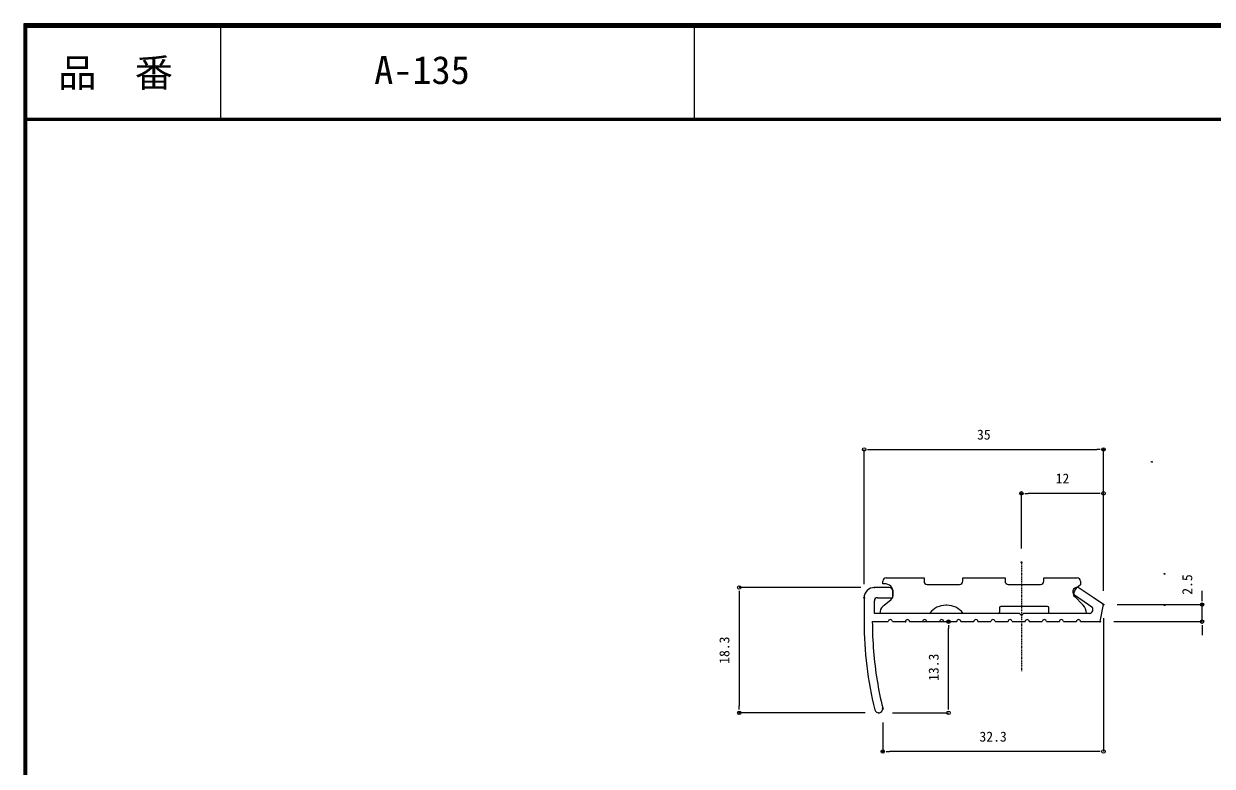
# Model space of a CAD drawing. Units: millimetres, scale not verified. Extents: x -140 to 140, y -96 to 96.
# Drawn here: x -140.5 to 33.3, y -13 to 95.7 of the extents above; entities that cross this region are included whole.
import ezdxf
from ezdxf.enums import TextEntityAlignment as Align

# ---------------------------------------------------------------- set-up
doc = ezdxf.new("R2010")
doc.units = ezdxf.units.MM
doc.header["$LTSCALE"] = 0.25
doc.header["$PDMODE"] = 32
doc.header["$PDSIZE"] = 0.125
doc.linetypes.add('USER1', pattern=[1.21666, 0.935822, -0.093613, 0.093613, -0.093613])
doc.layers.add('0-0_0', color=7, linetype='Continuous')
doc.layers.add('0-1_Defpoints', color=7, linetype='Continuous')
for name, color, linetype, lineweight in [('0-2_一般', 7, 'Continuous', 18), ('0-3_CENTER', 2, 'USER1', 18), ('0-5_GREEN', 3, 'Continuous', 18)]:
    doc.layers.add(name, color=color, linetype=linetype, lineweight=lineweight)
doc.styles.add('ＭＳ ゴシック', font='')
doc.styles.get('ＭＳ ゴシック').set_extended_font_data('MS Gothic')

# ---------------------------------------------------------------- blocks, each defined once
blk = doc.blocks.new('_DOT')
at = {"layer": '0-0_0'}
blk.add_line((-0.5, 0), (-1, 0), dxfattribs=at)
blk.add_circle((0, 0), 0.25, dxfattribs=at)
blk.add_circle((0, 0), 0.25, dxfattribs=at)
blk = doc.blocks.new('D20')
at = {"layer": '0-1_Defpoints'}
for p in [(-6.7906, 1.1386), (7.6161, 1.1386), (-7.2819, -1.3614)]:
    blk.add_point(p, dxfattribs=at)
at = {"layer": '0-2_一般', "color": 3}
for p, q in [((7.6161, 2.1386), (7.6161, 3.1386)), ((-4.7906, 1.1386), (7.6161, 1.1386)), ((7.6161, -1.3614), (7.6161, 1.1386)), ((-5.2819, -1.3614), (7.6161, -1.3614)), ((7.6161, -2.3614), (7.6161, -3.3614))]:
    blk.add_line(p, q, dxfattribs=at)
at = {"layer": '0-2_一般'}
for p, rotation in [((7.6161, 1.1386), 270), ((7.6161, -1.3614), 90)]:
    blk.add_blockref('_DOT', p, dxfattribs=dict(at, rotation=rotation))
at = {"layer": '0-2_一般', "style": 'ＭＳ ゴシック'}
blk.add_text('2.5', height=1.466, rotation=90, dxfattribs=at).set_placement((6.6161, 2.5757), align=Align.BOTTOM_LEFT)
blk = doc.blocks.new('D21')
at = {"layer": '0-1_Defpoints'}
for p in [(-40.2906, 3.6386), (-60.0489, -14.7014), (-39.6477, -14.7014)]:
    blk.add_point(p, dxfattribs=at)
at = {"layer": '0-2_一般', "color": 3}
for p, q in [((-42.2906, 3.6386), (-60.0489, 3.6386)), ((-60.0489, 2.6386), (-60.0489, -13.7014)), ((-41.6477, -14.7014), (-60.0489, -14.7014))]:
    blk.add_line(p, q, dxfattribs=at)
at = {"layer": '0-2_一般'}
for p, rotation in [((-60.0489, 3.6386), 90), ((-60.0489, -14.7014), 270)]:
    blk.add_blockref('_DOT', p, dxfattribs=dict(at, rotation=rotation))
at = {"layer": '0-2_一般', "style": 'ＭＳ ゴシック'}
blk.add_text('18.3', height=1.466, rotation=90, dxfattribs=at).set_placement((-61.0489, -7.5314), align=Align.BOTTOM_LEFT)
blk = doc.blocks.new('D22')
at = {"layer": '0-1_Defpoints'}
for p in [(-6.7906, 23.8423), (-41.7906, 2.1386), (-6.7906, 1.1386)]:
    blk.add_point(p, dxfattribs=at)
at = {"layer": '0-2_一般', "color": 3}
for p, q in [((-41.7906, 4.1386), (-41.7906, 23.8423)), ((-40.7906, 23.8423), (-7.7906, 23.8423)), ((-6.7906, 3.1386), (-6.7906, 23.8423))]:
    blk.add_line(p, q, dxfattribs=at)
at = {"layer": '0-2_一般', "rotation": 180}
blk.add_blockref('_DOT', (-41.7906, 23.8423), dxfattribs=at)
at = {"layer": '0-2_一般'}
blk.add_blockref('_DOT', (-6.7906, 23.8423), dxfattribs=at)
at = {"layer": '0-2_一般', "style": 'ＭＳ ゴシック'}
blk.add_text('35', height=1.466, dxfattribs=at).set_placement((-25.2906, 24.8423), align=Align.BOTTOM_LEFT)
blk = doc.blocks.new('D23')
at = {"layer": '0-1_Defpoints'}
for p in [(-18.7906, 17.4165), (-18.7906, 7.3262), (-6.7906, 1.1386)]:
    blk.add_point(p, dxfattribs=at)
at = {"layer": '0-2_一般', "color": 3}
for p, q in [((-18.7906, 9.3262), (-18.7906, 17.4165)), ((-7.7906, 17.4165), (-17.7906, 17.4165)), ((-6.7906, 3.1386), (-6.7906, 17.4165))]:
    blk.add_line(p, q, dxfattribs=at)
at = {"layer": '0-2_一般', "rotation": 180}
blk.add_blockref('_DOT', (-18.7906, 17.4165), dxfattribs=at)
at = {"layer": '0-2_一般'}
blk.add_blockref('_DOT', (-6.7906, 17.4165), dxfattribs=at)
at = {"layer": '0-2_一般', "style": 'ＭＳ ゴシック'}
blk.add_text('12', height=1.466, dxfattribs=at).set_placement((-13.7906, 18.4165), align=Align.BOTTOM_LEFT)
blk = doc.blocks.new('D24')
at = {"layer": '0-1_Defpoints'}
for p in [(-6.7906, 1.1386), (-39.0628, -14.1129), (-39.0628, -20.3565)]:
    blk.add_point(p, dxfattribs=at)
at = {"layer": '0-2_一般', "color": 3}
for p, q in [((-6.7906, -0.8614), (-6.7906, -20.3565)), ((-39.0628, -16.1129), (-39.0628, -20.3565)), ((-7.7906, -20.3565), (-38.0628, -20.3565))]:
    blk.add_line(p, q, dxfattribs=at)
at = {"layer": '0-2_一般', "rotation": 180}
blk.add_blockref('_DOT', (-39.0628, -20.3565), dxfattribs=at)
at = {"layer": '0-2_一般'}
blk.add_blockref('_DOT', (-6.7906, -20.3565), dxfattribs=at)
at = {"layer": '0-2_一般', "style": 'ＭＳ ゴシック'}
blk.add_text('32.3', height=1.466, dxfattribs=at).set_placement((-24.9267, -19.3565), align=Align.BOTTOM_LEFT)
blk = doc.blocks.new('D25')
at = {"layer": '0-1_Defpoints'}
for p in [(-35.7519, -1.3614), (-29.455, -1.3614), (-39.6477, -14.7014)]:
    blk.add_point(p, dxfattribs=at)
at = {"layer": '0-2_一般', "color": 3}
for p, q in [((-33.7519, -1.3614), (-29.455, -1.3614)), ((-29.455, -13.7014), (-29.455, -2.3614)), ((-37.6477, -14.7014), (-29.455, -14.7014))]:
    blk.add_line(p, q, dxfattribs=at)
at = {"layer": '0-2_一般'}
for p, rotation in [((-29.455, -1.3614), 90), ((-29.455, -14.7014), 270)]:
    blk.add_blockref('_DOT', p, dxfattribs=dict(at, rotation=rotation))
at = {"layer": '0-2_一般', "style": 'ＭＳ ゴシック'}
blk.add_text('13.3', height=1.466, rotation=90, dxfattribs=at).set_placement((-30.455, -10.0314), align=Align.BOTTOM_LEFT)

msp = doc.modelspace()

# ---------------------------------------------------------------- linework, layer by layer
at = {"layer": '0-2_一般'}
for p, q in [((-14.026, 13.1713), (-16.1346, 13.1713)), ((1.9553, 9.3623), (1.9422, 9.3623)), ((-16.4346, 8.1713), (-14.096, 8.1713)), ((-13.496, 8.1713), (-11.596, 8.1713)), ((-10.996, 8.1713), (-9.096, 8.1713)), ((-8.496, 8.1713), (-6.596, 8.1713)), ((-5.996, 8.1713), (-4.096, 8.1713)), ((-3.496, 8.1713), (-1.596, 8.1713)), ((-0.996, 8.1713), (0.904, 8.1713)), ((1.504, 8.1713), (3.404, 8.1713)), ((4.004, 8.1713), (5.904, 8.1713)), ((6.504, 8.1713), (8.404, 8.1713)), ((9.004, 8.1713), (10.904, 8.1713)), ((11.504, 8.1713), (13.404, 8.1713))]:
    msp.add_line(p, q, dxfattribs=at)
for points in [[(-14.6463, 13.729), (-14.7352, 13.7303), (-14.7544, 13.7303), (-14.8963, 13.7303), (-14.8963, 14.0423), (-14.8963, 14.0896)], [(-14.4236, 14.5623), (-14.3907, 14.5623), (-12.065, 14.5623), (-9.8503, 14.5623), (-9.0833, 14.5623), (-8.881, 14.5623), (-8.881, 14.0896)], [(-3.2138, 14.0896), (-3.2138, 14.5623), (-3.0115, 14.5623), (-0.1225, 14.5623), (2.7665, 14.5623), (2.9688, 14.5623), (2.9688, 14.0896)], [(8.636, 14.0896), (8.636, 14.5623), (8.8383, 14.5623), (8.8421, 14.5623), (11.3843, 14.5623), (13.4886, 14.5623), (13.5215, 14.5623)], [(13.9935, 14.1158), (13.9942, 14.1158), (13.9942, 14.0896), (13.9942, 14.0423), (13.9942, 13.9904), (13.9942, 13.5658), (13.5042, 13.181)], [(-15.687, 11.6689), (-15.687, 11.6713), (-13.426, 11.6713), (-13.426, 12.2137), (-13.426, 12.5637), (-13.426, 12.5713)], [(-13.368, 12.2867), (-13.368, 12.3043), (-13.368, 12.4322)], [(-8.4083, 13.6168), (-8.3755, 13.6168), (-6.0474, 13.6168), (-3.7193, 13.6168), (-3.6865, 13.6168)], [(3.4415, 13.6168), (3.4743, 13.6168), (5.8024, 13.6168), (8.1305, 13.6168), (8.1633, 13.6168)], [(14.004, 8.1713), (14.0212, 8.1713), (15.904, 8.1713), (16.874, 8.1713), (16.8734, 8.2113), (17.3654, 10.6713), (15.8496, 11.6903), (13.8139, 13.0587)], [(-17.6346, 11.6713), (-17.6346, 9.3613), (-17.6346, 8.1713)], [(14.504, 9.3623), (5.6564, 9.3623), (5.3654, 9.0713), (5.0744, 9.3623), (-14.096, 9.3623), (-16.1346, 9.3623), (-16.1346, 11.2237)], [(-14.7091, 10.5888), (-14.7078, 10.5897), (-13.6756, 11.4087), (-13.6681, 11.4182)], [(-5.5489, 10.5711), (-5.6117, 10.5711), (-5.6745, 10.5711)], [(12.9639, 12.033), (12.9636, 12.033), (12.9589, 12.033), (12.9591, 12.0317), (12.9578, 12.033), (12.9636, 12.003), (13.2072, 11.7836), (14.2373, 10.7242), (14.2377, 10.7238)], [(13.1041, 12.0787), (15.174, 10.6853), (15.6554, 10.3613)], [(14.364, 10.6063), (14.3646, 10.6058), (14.3802, 10.5898)], [(-8.0333, 9.4319), (-8.0885, 9.3623), (-8.5719, 9.3623), (-10.6018, 9.3623), (-12.6318, 9.3623), (-13.8851, 9.3623), (-14.0158, 9.3623), (-14.7078, 9.3623), (-15.3346, 9.3623), (-15.3346, 9.3897)], [(-14.9232, 10.4029), (-14.9101, 10.4165), (-14.9085, 10.4181)], [(1.9422, 9.3623), (-0.5558, 9.3623), (-2.3894, 9.3623), (-3.1348, 9.3623), (-3.1901, 9.4319)], [(2.1444, 10.2132), (2.1444, 10.1943), (2.1444, 9.8823), (2.1444, 9.5703), (2.1444, 9.5514)], [(9.1682, 10.4023), (9.1551, 10.4023), (8.636, 10.4023), (7.3068, 10.4023), (5.4933, 10.4023), (2.3466, 10.4023), (2.3335, 10.4023)], [(14.8654, 9.3946), (14.8654, 9.3623), (14.4036, 9.3623), (13.1556, 9.3623), (13.1177, 9.3623), (12.2219, 9.3623), (9.3573, 9.3623), (9.3573, 10.1943), (9.3573, 10.2132)], [(15.313, 9.3724), (15.3132, 9.3713), (15.3054, 9.3713), (14.504, 9.3713), (14.504, 9.3623)]]:
    msp.add_lwpolyline(points, dxfattribs=at)
for centre, radius, start, end in [((-14.4236, 14.0896), 0.4727, 90, 180), ((-8.4083, 14.0896), 0.4727, 180, 270), ((-3.6865, 14.0896), 0.4727, 270, 360), ((3.4415, 14.0896), 0.4727, 180, 270), ((8.1633, 14.0896), 0.4727, 270, 360), ((13.5215, 14.0896), 0.4727, 3.18751, 90), ((-16.1346, 11.6713), 1.5, 135, 180), ((-16.1346, 11.6713), 1.5, 90, 135), ((-14.665, 12.4322), 1.297, 0, 89.17587), ((-14.026, 12.5713), 0.6, 45, 90), ((-14.7748, 12.2867), 1.4068, 321.87283, 360), ((-14.026, 12.5713), 0.6, 0, 45), ((13.459, 12.5687), 0.605, 144.08557, 234.08557), ((14.5173, 12.003), 1.5537, 155.34814, 178.89362), ((13.459, 12.5687), 0.605, 54.08557, 144.08557), ((14.5173, 12.003), 1.5537, 130.69628, 155.34814), ((-15.687, 11.2213), 0.4476, 135.15296, 179.69407), ((-15.687, 11.2213), 0.4476, 90, 135.15296), ((-13.8771, 9.4154), 1.4385, 125.33594, 135.80528), ((-5.6745, 7.5594), 3.0117, 90, 141.55528), ((-5.5489, 7.5594), 3.0117, 38.44472, 90), ((13.1354, 9.4118), 1.7136, 44.19472, 49.96402), ((13.1509, 9.3946), 1.7145, 0, 44.19472), ((-13.8811, 9.3897), 1.4535, 135.80528, 180), ((1.9553, 9.5514), 0.1891, 270, 0), ((2.3335, 10.2132), 0.1891, 90, 180), ((9.1682, 10.2132), 0.1891, 360, 90), ((15.2311, 9.9545), 0.5878, 278.01, 341.12596), ((15.2311, 9.9545), 0.5878, 341.12596, 43.80063), ((36.954, 8.1713), 54.5887, 180, 186.83458), ((36.954, 8.1713), 53.3887, 180, 189.25654), ((-13.796, 8.1713), 0.3, 90, 180), ((-13.796, 8.1713), 0.3, 0, 90), ((-11.296, 8.1713), 0.3, 90, 180), ((-11.296, 8.1713), 0.3, 0, 90), ((-8.796, 8.1713), 0.3, 90, 180), ((-8.796, 8.1713), 0.3, 0, 90), ((-6.296, 8.1713), 0.3, 90, 180), ((-6.296, 8.1713), 0.3, 0, 90), ((-3.796, 8.1713), 0.3, 90, 180), ((-3.796, 8.1713), 0.3, 0, 90), ((-1.296, 8.1713), 0.3, 90, 180), ((-1.296, 8.1713), 0.3, 0, 90), ((1.204, 8.1713), 0.3, 90, 180), ((1.204, 8.1713), 0.3, 0, 90), ((3.704, 8.1713), 0.3, 90, 180), ((3.704, 8.1713), 0.3, 0, 90), ((6.204, 8.1713), 0.3, 90, 180), ((6.204, 8.1713), 0.3, 0, 90), ((8.704, 8.1713), 0.3, 90, 180), ((8.704, 8.1713), 0.3, 0, 90), ((11.204, 8.1713), 0.3, 90, 180), ((11.204, 8.1713), 0.3, 0, 90), ((13.704, 8.1713), 0.3, 90, 180), ((13.704, 8.1713), 0.3, 360, 90), ((36.954, 8.1713), 54.5887, 186.83458, 193.66915), ((36.954, 8.1713), 53.3887, 189.25654, 193.66915), ((-15.4917, -4.544), 0.6248, 197.20752, 281.93692), ((-15.4975, -4.5802), 0.5906, 283.21275, 13.21275)]:
    msp.add_arc(centre, radius, start, end, dxfattribs=at)
at = {"layer": '0-3_CENTER'}
msp.add_line((5.3654, 16.8589), (5.3654, 0.8554), dxfattribs=at)
at = {"layer": '0-5_GREEN'}
for p, q in [((140.49, 95.6654), (-140.49, 95.6654)), ((140.35, 95.5254), (-140.385, 95.5254)), ((140.21, 95.3854), (-140.28, 95.3854)), ((140.07, 95.2454), (-140.175, 95.2454)), ((139.93, 95.1054), (-140.07, 95.1054)), ((-111.7453, 95.1054), (-111.7453, 81.5254)), ((-42.5045, 95.2938), (-42.5045, 81.7138)), ((139.93, 81.8054), (-140.175, 81.8054)), ((139.93, 81.6654), (-140.175, 81.6654)), ((139.93, 81.5254), (-140.175, 81.5254))]:
    msp.add_line(p, q, dxfattribs=at)
for points in [[(-140.49, 95.6654), (-140.49, -95.6654), (140.49, -95.6654)], [(-140.385, 95.5254), (-140.385, -95.5604), (140.35, -95.5604)], [(-140.28, 95.3854), (-140.28, -95.4554), (140.21, -95.4554)], [(-140.175, 95.2454), (-140.175, -95.3504), (140.07, -95.3504)], [(-140.07, 95.1054), (-140.07, -95.2454), (139.93, -95.2454)]]:
    msp.add_lwpolyline(points, dxfattribs=at)
for p in [(24.4386, 31.5509), (26.291, 15.1798), (26.291, 10.5798)]:
    msp.add_point(p, dxfattribs=at)

# ---------------------------------------------------------------- block references
at = {"layer": '0-2_一般'}
for name in ['D22', 'D23', 'D20', 'D21', 'D24', 'D25']:
    msp.add_blockref(name, (24.156, 9.5327), dxfattribs=at)

# ---------------------------------------------------------------- texts
at = {"layer": '0-5_GREEN', "color": 7, "style": 'ＭＳ ゴシック'}
for s, p in [('品\u3000番', (-135.4637, 85.2061)), ('A-135', (-89.2582, 85.6096))]:
    msp.add_text(s, height=4.106, dxfattribs=at).set_placement(p, align=Align.BOTTOM_LEFT)

doc.saveas('drawing.dxf')
